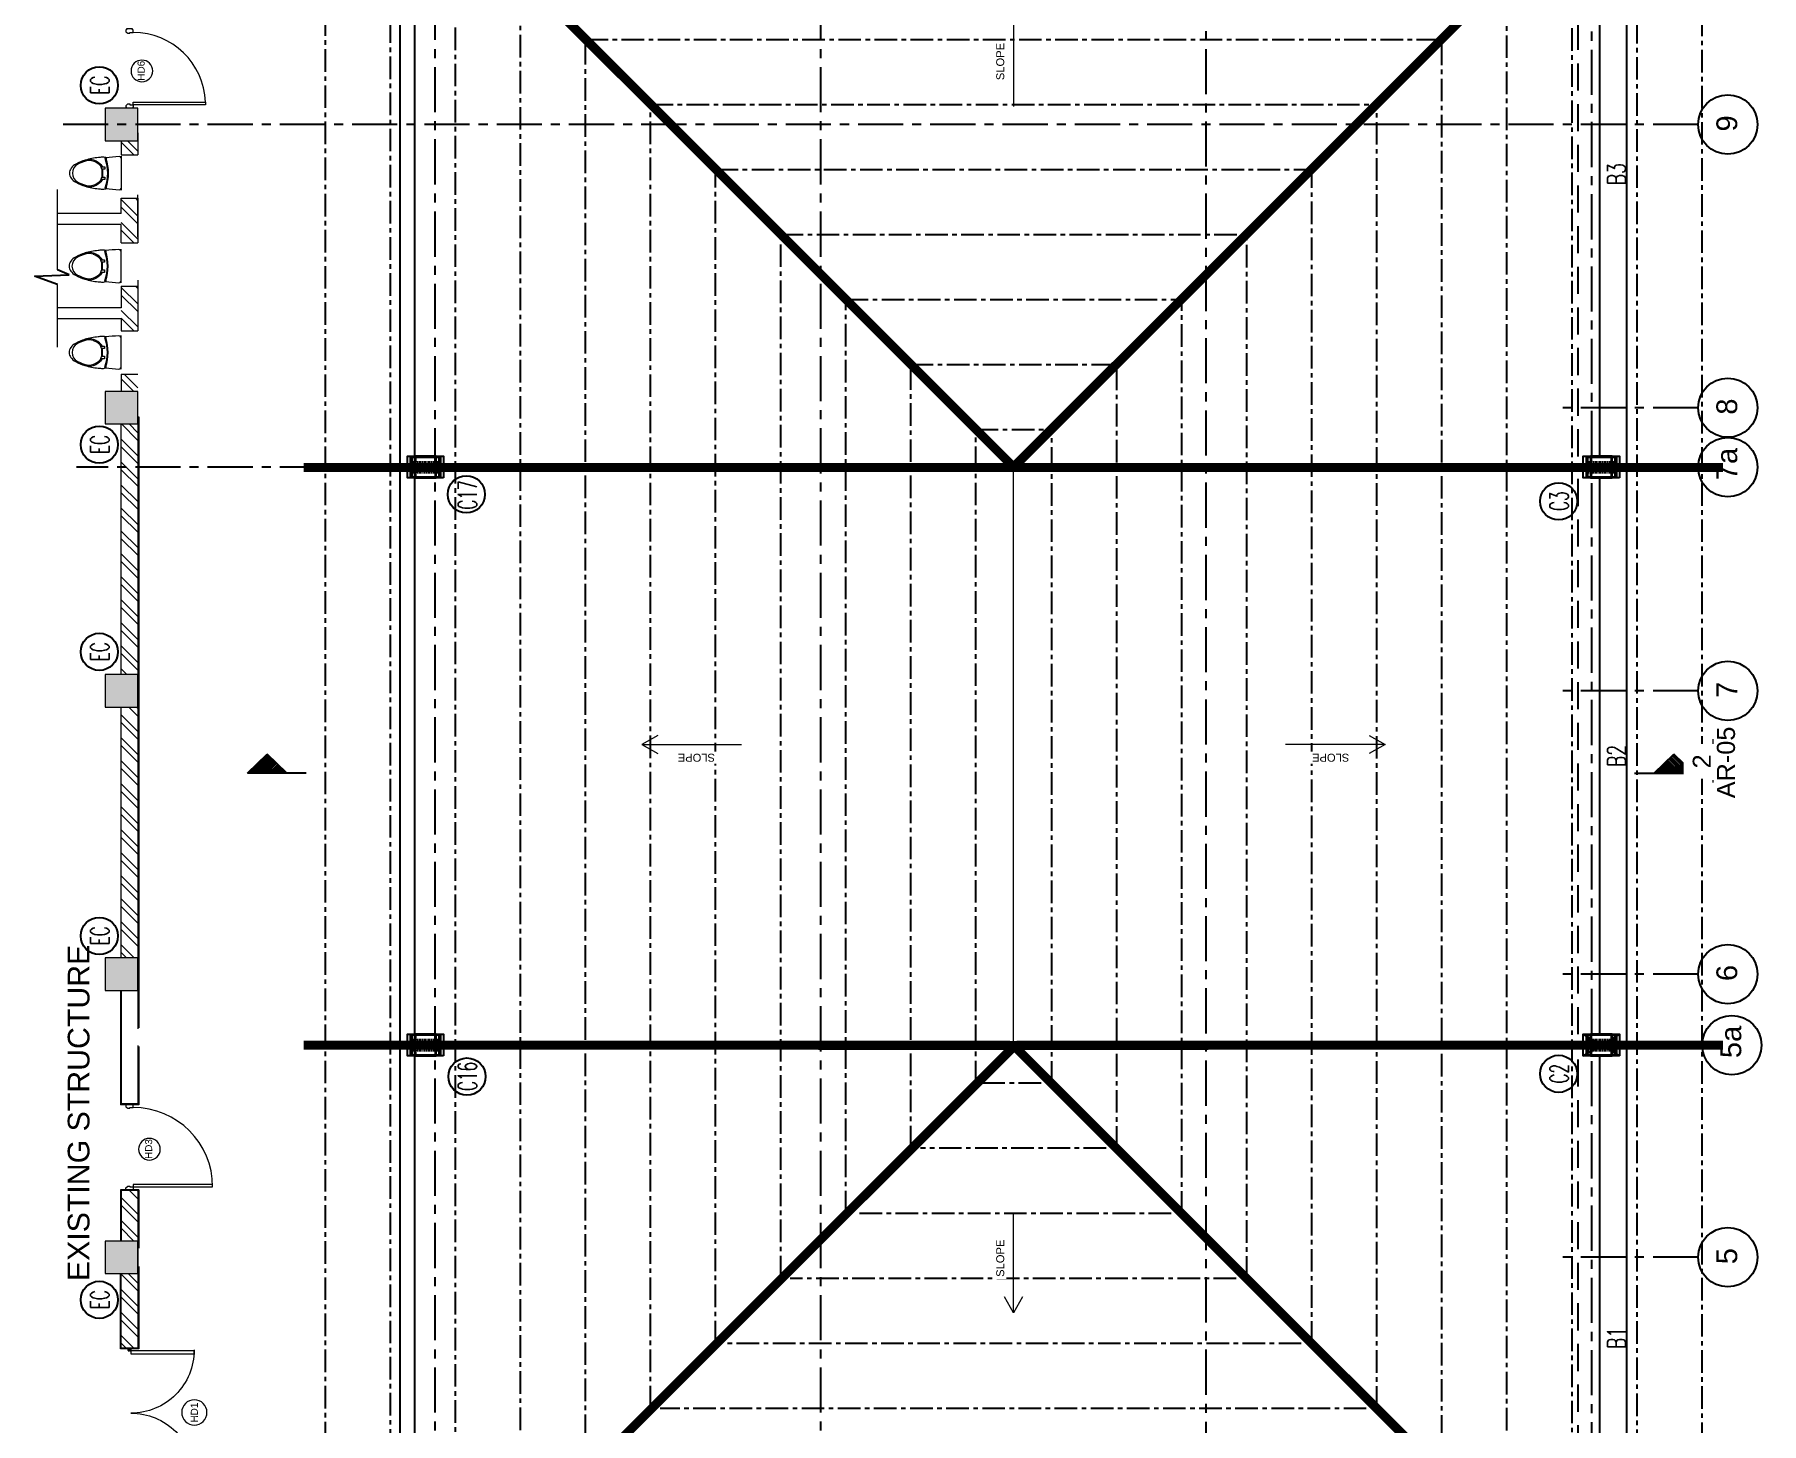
# Model space of a CAD drawing. Header units: millimetres. Extents: x 2659630 to 6742168, y -2425387 to -732288.
# Drawn here: x 3639286 to 3663181, y -1375878 to -1356651 of the extents above; entities that cross this region are included whole.
import ezdxf
from ezdxf.enums import TextEntityAlignment as Align

# ---------------------------------------------------------------- set-up
doc = ezdxf.new("R2010")
doc.units = ezdxf.units.MM
for name, pattern in [('CENTER', [2, 1.25, -0.25, 0.25, -0.25]), ('Centre', [31.75, 6.35, -4.7625, 15.875, -4.7625]), ('Hidden', [7.14375, 4.7625, -2.38125]), ('HIDDEN2', [0.1875, 0.125, -0.0625])]:
    doc.linetypes.add(name, pattern=pattern)
for name, color, linetype, lineweight in [('A-ANNO-DIMS', 211, 'Continuous', 9), ('A-DETL-THIN', 151, 'Continuous', 18), ('A-DOOR', 31, 'Continuous', 18), ('A-DOOR-FRAM', 31, 'Continuous', 18), ('A-DOOR-IDEN', 31, 'Continuous', 9), ('A-furniture', 37, 'Continuous', 0), ('A-hatch', 253, 'Continuous', 0), ('A-OVERHEAD LINE', 31, 'Continuous', 9), ('A-PLASTER', 50, 'Continuous', 0), ('A-RCC', 2, 'Continuous', 0), ('A-WALL', 113, 'Continuous', 9), ('A-WALL-PATT', 111, 'Continuous', 0), ('G-ANNO-SYMB', 111, 'Continuous', 9), ('G-ANNO-TEXT', 231, 'Continuous', 9), ('licensing text', 7, 'Continuous', 5)]:
    doc.layers.add(name, color=color, linetype=linetype, lineweight=lineweight)
for name, color, linetype in [('A-CORNICE', 20, 'Continuous'), ('S-BEAM INNER', 4, 'HIDDEN2'), ('S-BEAM NO', 3, 'Continuous'), ('S-BEAM OUTER', 4, 'Continuous'), ('S-BRECK LINE', 8, 'Continuous'), ('S-COLUMN', 1, 'Continuous'), ('S-COLUMN CIRCLE', 9, 'Continuous'), ('S-COLUMN NO', 2, 'Continuous'), ('S-GRIDE CIRCLE', 8, 'Continuous'), ('S-GRIDE LINE', 8, 'CENTER'), ('S-GRIDE NO', 1, 'Continuous'), ('S-SECTION MARK', 1, 'Continuous'), ('S-STEEL MEMBER', 2, 'Continuous'), ('S-STIRUPS', 3, 'Continuous')]:
    doc.layers.add(name, color=color, linetype=linetype)
doc.layers.get('A-ANNO-DIMS').off()
doc.styles.add('Arial', font='arial.ttf', dxfattribs={"height": 123})
doc.styles.add('Arial_1', font='arial.ttf', dxfattribs={"height": 98.353293})
doc.styles.add('Arial_4', font='arial.ttf', dxfattribs={"height": 73.76497})
doc.styles.add('ROMANS', font='r.shx', dxfattribs={"width": 0.7})
pattern_1 = [(90, (2462423.933, -4730973.7255), (-6.985, 1e-15), [5.08, -1.905]), (180, (2462423.933, -4730973.7255), (-1e-15, -6.985), [5.08, -1.905])]
pattern_2 = [(135, (3814351.1, -1547996.83), (-159.09903, -159.09903), []), (135, (3814351.1, -1547890.76), (-159.09903, -159.09903), [])]
pattern_3 = [(45, (3567906.884, -1368717.02), (-15.2387667, 15.2387667), [])]
pattern_4 = [(90, (2462423.933, -4722973.659), (-6.985, 1e-15), [5.08, -1.905]), (180, (2462423.933, -4722973.659), (-1e-15, -6.985), [5.08, -1.905])]
pattern_5 = [(90, (2478693.7454, -4722974.347), (-6.985, 1e-15), [5.08, -1.905]), (180, (2478693.7454, -4722974.347), (-1e-15, -6.985), [5.08, -1.905])]
pattern_6 = [(135, (3736563.589, -1368717.02), (15.2387667, 15.2387667), [])]
pattern_7 = [(90, (2478693.7454, -4730974.414), (-6.985, 1e-15), [5.08, -1.905]), (180, (2478693.7454, -4730974.414), (-1e-15, -6.985), [5.08, -1.905])]

# ---------------------------------------------------------------- blocks, each defined once
blk = doc.blocks.new('hjhgkhjjkhk')
at = {"layer": 'A-furniture', "linetype": 'ByBlock'}
for p, q in [((-3239410, 38907, -500), (-3238943, 38907, -500)), ((-3239263, 38679, -500), (-3239230, 38679, -500)), ((-3239263, 38630, -500), (-3239263, 38679, -500)), ((-3239231, 38637, -500), (-3239122, 38637, -500)), ((-3239230, 38679, -500), (-3239230, 38637, -500)), ((-3239123, 38651, -500), (-3239230, 38651, -500)), ((-3239123, 38679, -500), (-3239090, 38679, -500)), ((-3239123, 38637, -500), (-3239123, 38679, -500)), ((-3239090, 38679, -500), (-3239090, 38630, -500))]:
    blk.add_line(p, q, dxfattribs=at)
for centre, radius, start, end in [((-3239382, 38882, -500), 25.6, 103.2172, 184.3205), ((-3234363, 39215, -500), 5055, 183.7972, 185.9339), ((-3239176, 38085, -500), 635, 71.2219, 108.7781), ((-3239176, 38092, -500), 639, 71.7134, 108.2867), ((-3238971, 38882, -500), 25.6, 355.6795, 76.7816), ((-3243990, 39215, -500), 5055, 354.0661, 356.2028), ((-3239285, 38652, -500), 114, 159.1995, 186.5683), ((-3234351, 39220, -500), 5080, 186.5683, 187.0896), ((-3238431, 38682, -500), 965, 185.2831, 196.4207), ((-3239383, 38693, -500), 7.92, 185.9341, 288.7781), ((-3239379, 38706, -500), 7.92, 185.267, 288.2867), ((-3239160, 38466, -500), 206, 151.8794, 195.9425), ((-3239160, 38466, -500), 191, 160.1349, 195.9191), ((-3239125, 38450, -500), 244, 124.5259, 152.5265), ((-3239125, 38450, -500), 229, 133.9968, 159.4423), ((-3239231, 38561, -500), 76.2, 90, 133.9968), ((-3239122, 38561, -500), 76.2, 46.0032, 90), ((-3239228, 38450, -500), 244, 27.4735, 55.4741), ((-3239228, 38450, -500), 229, 20.5577, 46.0032), ((-3239193, 38466, -500), 191, 344.0809, 19.8651), ((-3239193, 38466, -500), 206, 344.0575, 28.1207), ((-3239921, 38682, -500), 965, 343.5793, 354.7169), ((-3238974, 38706, -500), 7.92, 251.7135, 354.733), ((-3238970, 38693, -500), 7.92, 251.2221, 354.0659), ((-3239068, 38652, -500), 114, 353.4317, 20.8005), ((-3244002, 39220, -500), 5080, 352.9104, 353.4317), ((-3238749, 38591, -500), 635, 196.5593, 209.3999), ((-3238749, 38591, -500), 620, 196.5666, 207.1313), ((-3239114, 38385, -500), 216, 209.3045, 232.3768), ((-3239176, 38371, -500), 140, 207.1313, 332.8687), ((-3239239, 38385, -500), 216, 307.6232, 330.6955), ((-3239604, 38591, -500), 620, 332.8687, 343.4334), ((-3239604, 38591, -500), 635, 330.6001, 343.4407), ((-3239176, 38301, -500), 111, 231.6356, 270), ((-3239176, 38301, -500), 111, 270, 308.3644)]:
    blk.add_arc(centre, radius, start, end, dxfattribs=at)
blk = doc.blocks.new('M_Door Tag_Mahindra_2_0mm - M_Door Tag_Mahindra 2-1437518-GROUND FLOOR PLAN-01')
at = {"layer": 'A-DOOR-IDEN'}
blk.add_circle((0, 0), 3, dxfattribs=at)
blk = doc.blocks.new('A$C649E5817')
at = {"layer": 'A-DOOR-FRAM'}
for p, q in [((12, 1200), (40, 1200)), ((12, 1190), (12, 1200)), ((40, 1200), (60, 1175)), ((1160, 1200), (1140, 1175)), ((1188, 1200), (1160, 1200)), ((1188, 1190), (1188, 1200)), ((0, 1190), (12, 1190)), ((0, 1110), (0, 1190)), ((12, 1110), (0, 1110)), ((12, 1100), (12, 1110)), ((50, 1100), (12, 1100)), ((60, 1145), (50, 1145)), ((50, 1145), (50, 1100)), ((60, 1175), (60, 1145)), ((1140, 1175), (1140, 1145)), ((1140, 1145), (1150, 1145)), ((1150, 1145), (1150, 1100)), ((1150, 1100), (1188, 1100)), ((1200, 1190), (1188, 1190)), ((1188, 1100), (1188, 1110)), ((1188, 1110), (1200, 1110)), ((1200, 1110), (1200, 1190))]:
    blk.add_line(p, q, dxfattribs=at)
blk.add_lwpolyline([(84, 1100), (50, 1100), (50, 0), (84, 0)], close=True, dxfattribs=at)
blk.add_arc((50, 1100), 1100, 270, 359.984, dxfattribs=at)
blk = doc.blocks.new('DOOR D9-1800X2500-PLN')
at = {"layer": 'A-DOOR'}
for p, q in [((12, 40, 0), (12, 25, 0)), ((37, 40, 0), (12, 40, 0)), ((12, 25, 0), (22, 25, 0)), ((12, 15, 0), (12, 0, 0)), ((22, 15, 0), (12, 15, 0)), ((12, 0, 0), (37, 0, 0)), ((14, 27, 0), (14, 38, 0)), ((14, 38, 0), (22, 38, 0)), ((22, 27, 0), (14, 27, 0)), ((14, 2, 0), (14, 13, 0)), ((14, 13, 0), (22, 13, 0)), ((22, 2, 0), (14, 2, 0)), ((22, 38, 0), (22, 27, 0)), ((22, 25, 0), (22, 15, 0)), ((22, 13, 0), (22, 2, 0)), ((24, 10, 0), (24, 30, 0)), ((24, 30, 0), (30, 30, 0)), ((30, 10, 0), (24, 10, 0)), ((26, 32, 0), (26, 34, 0)), ((35, 32, 0), (26, 32, 0)), ((26, 6, 0), (26, 8, 0)), ((26, 8, 0), (35, 8, 0)), ((27, 37, 0), (28, 37, 0)), ((28, 4, 0), (27, 4, 0)), ((28, 37, 0), (28, 38, 0)), ((28, 38, 0), (35, 38, 0)), ((28, 2, 0), (28, 4, 0)), ((35, 2, 0), (28, 2, 0)), ((30, 30, 0), (30, 10, 0)), ((32, 10, 0), (32, 30, 0)), ((32, 30, 0), (35, 30, 0)), ((35, 10, 0), (32, 10, 0)), ((35, 38, 0), (35, 32, 0)), ((35, 30, 0), (35, 25, 0)), ((35, 25, 0), (37, 25, 0)), ((37, 15, 0), (35, 15, 0)), ((35, 15, 0), (35, 10, 0)), ((35, 8, 0), (35, 2, 0)), ((37, 25, 0), (37, 40, 0)), ((37, 0, 0), (37, 15, 0)), ((1763, 25, 0), (1763, 40, 0)), ((1763, 40, 0), (1788, 40, 0)), ((1766, 25, 0), (1763, 25, 0)), ((1763, 0, 0), (1763, 15, 0)), ((1763, 15, 0), (1766, 15, 0)), ((1788, 0, 0), (1763, 0, 0)), ((1772, 38, 0), (1766, 38, 0)), ((1766, 38, 0), (1766, 32, 0)), ((1766, 32, 0), (1774, 32, 0)), ((1768, 30, 0), (1766, 30, 0)), ((1766, 30, 0), (1766, 25, 0)), ((1766, 15, 0), (1766, 10, 0)), ((1766, 10, 0), (1768, 10, 0)), ((1766, 8, 0), (1766, 2, 0)), ((1774, 8, 0), (1766, 8, 0)), ((1766, 2, 0), (1772, 2, 0)), ((1768, 10, 0), (1768, 30, 0)), ((1770, 30, 0), (1770, 10, 0)), ((1776, 30, 0), (1770, 30, 0)), ((1770, 10, 0), (1776, 10, 0)), ((1772, 37, 0), (1772, 38, 0)), ((1773, 37, 0), (1772, 37, 0)), ((1772, 2, 0), (1772, 4, 0)), ((1772, 4, 0), (1773, 4, 0)), ((1774, 32, 0), (1774, 34, 0)), ((1774, 6, 0), (1774, 8, 0)), ((1776, 10, 0), (1776, 30, 0)), ((1778, 38, 0), (1778, 27, 0)), ((1786, 38, 0), (1778, 38, 0)), ((1778, 27, 0), (1786, 27, 0)), ((1788, 25, 0), (1778, 25, 0)), ((1778, 25, 0), (1778, 15, 0)), ((1778, 15, 0), (1788, 15, 0)), ((1786, 13, 0), (1778, 13, 0)), ((1778, 13, 0), (1778, 2, 0)), ((1778, 2, 0), (1786, 2, 0)), ((1786, 27, 0), (1786, 38, 0)), ((1786, 2, 0), (1786, 13, 0)), ((1788, 40, 0), (1788, 25, 0)), ((1788, 15, 0), (1788, 0, 0))]:
    blk.add_line(p, q, dxfattribs=at)
at = {"layer": 'A-DOOR', "elevation": 0}
for points in [[(77, 40), (77, 915), (37, 915), (37, 40)], [(1723, 40), (1723, 915), (1763, 915), (1763, 40)]]:
    blk.add_lwpolyline(points, close=True, dxfattribs=at)
at = {"layer": 'A-DOOR'}
for centre, radius, start, end in [((25, 40), 875, 359.997, 90), ((1775, 40), 875, 90, 180.003), ((25, 36, 0), 2, 14.449, 289.7958), ((25, 4, 0), 2, 70.1472, 345.494), ((1775, 36, 0), 2, 250.2042, 165.551), ((1775, 4, 0), 2, 194.506, 109.8528)]:
    blk.add_arc(centre, radius, start, end, dxfattribs=at)
blk = doc.blocks.new('M_Door Tag_Mahindra_2_0mm_2 - M_Door Tag_Mahindra 2-3264029-GROUND FLOOR PLAN-01')
at = {"layer": 'A-DOOR-IDEN'}
blk.add_circle((0, 0), 3.5, dxfattribs=at)
blk = doc.blocks.new('A$C73F500AF')
at = {"layer": 'A-DOOR'}
blk.add_lwpolyline([(50, 1000), (85, 1000), (85, 0), (50, 0)], close=True, dxfattribs=at)
blk.add_arc((50, 1000), 1000, 272.0058, 0.0695, dxfattribs=at)
at = {"layer": 'A-DOOR-FRAM'}
for p, q in [((0, 1090), (12, 1090)), ((0, 1010), (0, 1090)), ((12, 1010), (0, 1010)), ((12, 1100), (40, 1100)), ((12, 1090), (12, 1100)), ((12, 1000), (12, 1010)), ((50, 1000), (12, 1000)), ((40, 1100), (60, 1075)), ((60, 1045), (50, 1045)), ((50, 1045), (50, 1000)), ((60, 1075), (60, 1045)), ((1060, 1101), (1040, 1076)), ((1040, 1076), (1040, 1046)), ((1040, 1046), (1050, 1046)), ((1050, 1046), (1050, 1001)), ((1050, 1001), (1088, 1001)), ((1088, 1101), (1060, 1101)), ((1088, 1091), (1088, 1101)), ((1100, 1091), (1088, 1091)), ((1088, 1001), (1088, 1011)), ((1088, 1011), (1100, 1011)), ((1100, 1011), (1100, 1091))]:
    blk.add_line(p, q, dxfattribs=at)

msp = doc.modelspace()

# ---------------------------------------------------------------- hatches: boundary and pattern name
at = {"layer": 'A-WALL-PATT'}
h = msp.add_hatch(dxfattribs=at)
h.set_pattern_fill('ANSI32', color=256, scale=600, angle=90, style=0)
h.set_pattern_definition([(135, (3814351.2, -1532961.75), (-159.09903, -159.09903), []), (135, (3814351.2, -1532855.68), (-159.09903, -159.09903), [])])
h.paths.add_polyline_path([(3640715.078, -1358122.125), (3640484.999, -1358122.124), (3640485.067, -1358317.043), (3640715.146, -1358317.044)])
h = msp.add_hatch(dxfattribs=at)
h.set_pattern_fill('ANSI32', color=256, scale=600, angle=90, style=0)
h.set_pattern_definition([(135, (3814351.2, -1534179.25), (-159.09903, -159.09903), []), (135, (3814351.2, -1534073.18), (-159.09903, -159.09903), [])])
h.paths.add_polyline_path([(3640714.929, -1358917.046), (3640484.852, -1358917.046), (3640485.067, -1359534.544), (3640715.146, -1359534.545)])
h = msp.add_hatch(dxfattribs=at)
h.set_pattern_fill('ANSI32', color=256, scale=600, angle=90, style=0)
h.set_pattern_definition([(135, (3814351.18, -1535396.75), (-159.09903, -159.09903), []), (135, (3814351.18, -1535290.68), (-159.09903, -159.09903), [])])
h.paths.add_polyline_path([(3640714.916, -1360134.546), (3640484.839, -1360134.546), (3640485.054, -1360752.044), (3640715.134, -1360752.045)])
h = msp.add_hatch(dxfattribs=at)
h.set_pattern_fill('ANSI32', color=256, scale=600, angle=90, style=0)
h.set_pattern_definition([(135, (3814351.16, -1536236.83), (-159.09903, -159.09903), []), (135, (3814351.16, -1536130.76), (-159.09903, -159.09903), [])])
h.paths.add_polyline_path([(3640715.102, -1361352.046), (3640485.024, -1361352.046), (3640485.03, -1361592.124), (3640715.109, -1361592.125)])
h = msp.add_hatch(dxfattribs=at)
h.set_pattern_fill('ANSI32', color=256, scale=600, angle=90, style=0)
h.set_pattern_definition(pattern_2)
h.paths.add_polyline_path([(3640484.992, -1362042.124), (3640484.974, -1365512.124), (3640714.972, -1365512.125), (3640714.972, -1365511.154), (3640715.157, -1362042.125)])
h = msp.add_hatch(dxfattribs=at)
h.set_pattern_fill('ANSI32', color=256, scale=600, angle=90, style=0)
h.set_pattern_definition(pattern_2)
h.paths.add_polyline_path([(3640484.993, -1365962.124), (3640484.871, -1369432.124), (3640714.961, -1369432.125), (3640715.054, -1365962.125)])
h = msp.add_hatch(dxfattribs=at)
h.set_pattern_fill('ANSI32', color=256, scale=600, angle=90, style=0)
h.set_pattern_definition(pattern_2)
h.paths.add_polyline_path([(3640484.953, -1372653.724), (3640484.968, -1373352.124), (3640715.047, -1373352.125), (3640715.028, -1372653.725)])
h = msp.add_hatch(dxfattribs=at)
h.set_pattern_fill('ANSI32', color=256, scale=600, angle=90, style=0)
h.set_pattern_definition(pattern_2)
h.paths.add_polyline_path([(3640484.822, -1373802.124), (3640484.877, -1374834.529), (3640714.886, -1374834.53), (3640714.818, -1373802.125)])
at = {"layer": 'S-SECTION MARK', "ltscale": 5}
h = msp.add_hatch(dxfattribs=at)
h.set_pattern_fill('ANSI31', color=256, scale=172.406964, angle=360, style=0)
h.set_pattern_definition(pattern_3)
h.paths.add_polyline_path([(3642504.024, -1366610.913), (3642232.159, -1366878.042), (3642775.89, -1366878.042)])
h = msp.add_hatch(dxfattribs=at)
h.set_pattern_fill('ANSI31', color=256, scale=172.406964, angle=360, style=0)
h.set_pattern_definition(pattern_3)
h.paths.add_polyline_path([(3642504.024, -1366610.913), (3642232.159, -1366878.042), (3642775.89, -1366878.042)])
h = msp.add_hatch(dxfattribs=at)
h.set_pattern_fill('ANSI31', color=256, scale=172.406964, angle=360, style=0)
h.set_pattern_definition(pattern_3)
h.paths.add_polyline_path([(3642504.024, -1366610.913), (3642232.159, -1366878.042), (3642775.89, -1366878.042)])
h = msp.add_hatch(dxfattribs=at)
h.set_pattern_fill('ANSI31', color=256, scale=172.406964, angle=180, style=0)
h.set_pattern_definition(pattern_6)
h.paths.add_polyline_path([(3661966.448, -1366610.913), (3662238.313, -1366878.042), (3661694.583, -1366878.042)])
h = msp.add_hatch(dxfattribs=at)
h.set_pattern_fill('ANSI31', color=256, scale=172.406964, angle=180, style=0)
h.set_pattern_definition(pattern_6)
h.paths.add_polyline_path([(3661966.448, -1366610.913), (3662238.313, -1366878.042), (3661694.583, -1366878.042)])
h = msp.add_hatch(dxfattribs=at)
h.set_pattern_fill('ANSI31', color=256, scale=172.406964, angle=180, style=0)
h.set_pattern_definition(pattern_6)
h.paths.add_polyline_path([(3661966.448, -1366610.913), (3662238.313, -1366878.042), (3661694.583, -1366878.042)])
at = {"layer": 'S-STEEL MEMBER', "lineweight": -2}
h = msp.add_hatch(dxfattribs=at)
h.set_pattern_fill('ANGLE', color=256, angle=90, style=0)
h.set_pattern_definition(pattern_4)
h.paths.add_polyline_path([(3644504.961, -1362764.061), (3644494.961, -1362764.061), (3644494.961, -1362514.061), (3644504.961, -1362514.061)])
h = msp.add_hatch(dxfattribs=at)
h.set_pattern_fill('ANGLE', color=256, angle=90, style=0)
h.set_pattern_definition(pattern_4)
edge = h.paths.add_edge_path()
edge.add_line((3644494.961, -1362649.061), (3644894.961, -1362649.061))
edge = h.paths.add_edge_path()
edge.add_line((3644494.961, -1362629.061), (3644894.961, -1362629.061))
h = msp.add_hatch(dxfattribs=at)
h.set_pattern_fill('ANGLE', color=256, angle=90, style=0)
h.set_pattern_definition([(90, (2462813.933, -4722973.659), (-6.985, 1e-15), [5.08, -1.905]), (180, (2462813.933, -4722973.659), (-1e-15, -6.985), [5.08, -1.905])])
h.paths.add_polyline_path([(3644894.961, -1362764.061), (3644884.961, -1362764.061), (3644884.961, -1362514.061), (3644894.961, -1362514.061)])
h = msp.add_hatch(dxfattribs=at)
h.set_pattern_fill('ANGLE', color=256, angle=90, style=0)
h.set_pattern_definition(pattern_5)
h.paths.add_polyline_path([(3660774.773, -1362764.75), (3660764.773, -1362764.75), (3660764.773, -1362514.75), (3660774.773, -1362514.75)])
h = msp.add_hatch(dxfattribs=at)
h.set_pattern_fill('ANGLE', color=256, angle=90, style=0)
h.set_pattern_definition(pattern_5)
edge = h.paths.add_edge_path()
edge.add_line((3660764.773, -1362649.75), (3661164.773, -1362649.75))
edge = h.paths.add_edge_path()
edge.add_line((3660764.773, -1362629.75), (3661164.773, -1362629.75))
h = msp.add_hatch(dxfattribs=at)
h.set_pattern_fill('ANGLE', color=256, angle=90, style=0)
h.set_pattern_definition([(90, (2479083.7454, -4722974.347), (-6.985, 1e-15), [5.08, -1.905]), (180, (2479083.7454, -4722974.347), (-1e-15, -6.985), [5.08, -1.905])])
h.paths.add_polyline_path([(3661164.773, -1362764.75), (3661154.773, -1362764.75), (3661154.773, -1362514.75), (3661164.773, -1362514.75)])
h = msp.add_hatch(dxfattribs=at)
h.set_pattern_fill('ANGLE', color=256, angle=90, style=0)
h.set_pattern_definition(pattern_1)
h.paths.add_polyline_path([(3644504.961, -1370764.128), (3644494.961, -1370764.128), (3644494.961, -1370514.128), (3644504.961, -1370514.128)])
h = msp.add_hatch(dxfattribs=at)
h.set_pattern_fill('ANGLE', color=256, angle=90, style=0)
h.set_pattern_definition(pattern_1)
edge = h.paths.add_edge_path()
edge.add_line((3644494.961, -1370649.128), (3644894.961, -1370649.128))
edge = h.paths.add_edge_path()
edge.add_line((3644494.961, -1370629.128), (3644894.961, -1370629.128))
h = msp.add_hatch(dxfattribs=at)
h.set_pattern_fill('ANGLE', color=256, angle=90, style=0)
h.set_pattern_definition([(90, (2462813.933, -4730973.7255), (-6.985, 1e-15), [5.08, -1.905]), (180, (2462813.933, -4730973.7255), (-1e-15, -6.985), [5.08, -1.905])])
h.paths.add_polyline_path([(3644894.961, -1370764.128), (3644884.961, -1370764.128), (3644884.961, -1370514.128), (3644894.961, -1370514.128)])
h = msp.add_hatch(dxfattribs=at)
h.set_pattern_fill('ANGLE', color=256, angle=90, style=0)
h.set_pattern_definition(pattern_7)
h.paths.add_polyline_path([(3660774.773, -1370764.816), (3660764.773, -1370764.816), (3660764.773, -1370514.816), (3660774.773, -1370514.816)])
h = msp.add_hatch(dxfattribs=at)
h.set_pattern_fill('ANGLE', color=256, angle=90, style=0)
h.set_pattern_definition(pattern_7)
edge = h.paths.add_edge_path()
edge.add_line((3660764.773, -1370649.816), (3661164.773, -1370649.816))
edge = h.paths.add_edge_path()
edge.add_line((3660764.773, -1370629.816), (3661164.773, -1370629.816))
h = msp.add_hatch(dxfattribs=at)
h.set_pattern_fill('ANGLE', color=256, angle=90, style=0)
h.set_pattern_definition([(90, (2479083.7454, -4730974.414), (-6.985, 1e-15), [5.08, -1.905]), (180, (2479083.7454, -4730974.414), (-1e-15, -6.985), [5.08, -1.905])])
h.paths.add_polyline_path([(3661164.773, -1370764.816), (3661154.773, -1370764.816), (3661154.773, -1370514.816), (3661164.773, -1370514.816)])

# ---------------------------------------------------------------- linework, layer by layer
at = {"layer": 'A-CORNICE'}
for p, q in [((3644344.719, -1379007.048), (3644344.719, -1354277.048)), ((3661314.721, -1354277.048), (3661314.721, -1379007.048))]:
    msp.add_line(p, q, dxfattribs=at)
at = {"layer": 'A-DETL-THIN'}
for p, q in [((3652831.266, -1356269.14), (3652831.266, -1357649.14)), ((3647686.974, -1366478.541), (3649066.974, -1366478.541)), ((3657975.557, -1366478.541), (3656595.557, -1366478.541)), ((3652831.266, -1374346.299), (3652831.266, -1372966.299))]:
    msp.add_line(p, q, dxfattribs=at)
for points in [[(3647910.002, -1366354.914), (3647686.974, -1366478.541), (3647910.002, -1366602.167)], [(3657752.529, -1366354.914), (3657975.557, -1366478.541), (3657752.529, -1366602.167)], [(3652954.892, -1374123.27), (3652831.266, -1374346.299), (3652707.639, -1374123.27)]]:
    msp.add_lwpolyline(points, dxfattribs=at)
at = {"layer": 'A-hatch', "color": 252, "true_color": 0x939598}
for points in [[(3640715.029, -1357672.125), (3640265.027, -1358122.048), (3640265.029, -1357672.125)], [(3640715.027, -1358122.048), (3640265.027, -1358122.048), (3640715.029, -1357672.125)], [(3640715.029, -1357672.125), (3640265.029, -1357672.125), (3640265.029, -1357672.123)], [(3640715.027, -1358122.048), (3640265.027, -1358122.051), (3640265.027, -1358122.048)], [(3640715.027, -1358122.051), (3640265.027, -1358122.051), (3640715.027, -1358122.048)], [(3640715.027, -1358122.123), (3640265.027, -1358122.123), (3640715.027, -1358122.051)], [(3640715.027, -1358122.051), (3640265.027, -1358122.123), (3640265.027, -1358122.051)], [(3640715.027, -1358122.123), (3640715.027, -1358122.125), (3640265.027, -1358122.123)], [(3640715.006, -1362042.048), (3640265.006, -1362042.048), (3640715.009, -1361592.125)], [(3640715.009, -1361592.125), (3640265.006, -1362042.048), (3640265.009, -1361592.125)], [(3640714.988, -1365512.125), (3640264.986, -1365962.048), (3640264.988, -1365512.125)], [(3640714.986, -1365962.048), (3640264.986, -1365962.048), (3640714.988, -1365512.125)], [(3640714.968, -1369432.125), (3640264.965, -1369882.048), (3640264.968, -1369432.125)], [(3640714.966, -1369882.048), (3640264.965, -1369882.048), (3640714.968, -1369432.125)], [(3640714.947, -1373352.125), (3640264.945, -1373802.048), (3640264.947, -1373352.125)], [(3640714.945, -1373802.048), (3640264.945, -1373802.048), (3640714.947, -1373352.125)]]:
    msp.add_solid(points, dxfattribs=at)
at = {"layer": 'A-OVERHEAD LINE', "linetype": 'Hidden'}
for p, q in [((3643014.719, -1352827.05), (3652829.72, -1362642.051)), ((3662644.721, -1352827.05), (3652829.72, -1362642.051)), ((3652829.72, -1370642.049), (3652829.72, -1362642.051)), ((3652829.72, -1370642.049), (3643014.719, -1380457.05)), ((3652829.72, -1370642.049), (3662644.721, -1380457.05))]:
    msp.add_line(p, q, dxfattribs=at)
at = {"layer": 'A-PLASTER'}
for p, q in [((3640727.162, -1361944.194), (3640726.934, -1370403.415)), ((3640472.88, -1369882.125), (3640472.916, -1371465.724)), ((3640726.978, -1370657.415), (3640726.995, -1371465.725)), ((3640726.995, -1371465.725), (3640472.916, -1371465.724)), ((3640472.953, -1372641.724), (3640472.968, -1373352.124)), ((3640727.032, -1372641.725), (3640472.953, -1372641.724)), ((3640727.032, -1372641.725), (3640727.049, -1373449.992)), ((3640726.812, -1373703.992), (3640726.887, -1374846.53)), ((3640472.878, -1374846.529), (3640472.822, -1373802.125)), ((3640726.887, -1374846.53), (3640472.878, -1374846.529, 0))]:
    msp.add_line(p, q, dxfattribs=at)
at = {"layer": 'A-RCC'}
for p, q in [((3640265.029, -1357672.123), (3640265.027, -1358122.123)), ((3640715.029, -1357672.125), (3640265.029, -1357672.123)), ((3640715.027, -1358122.125), (3640715.029, -1357672.125)), ((3640265.027, -1358122.123), (3640715.027, -1358122.125)), ((3640265.009, -1361592.123), (3640265.006, -1362042.123)), ((3640265.009, -1361592.123), (3640265.006, -1362042.123)), ((3640715.009, -1361592.125), (3640265.009, -1361592.123)), ((3640715.009, -1361592.125), (3640265.009, -1361592.123)), ((3640715.006, -1362042.125), (3640715.009, -1361592.125)), ((3640715.006, -1362042.125), (3640715.009, -1361592.125)), ((3640265.006, -1362042.123), (3640715.1, -1362042.125)), ((3640265.006, -1362042.123), (3640715.006, -1362042.125)), ((3640264.968, -1369432.123), (3640264.965, -1369882.123)), ((3640714.968, -1369432.125), (3640264.968, -1369432.123)), ((3640714.958, -1369882.125), (3640714.961, -1369432.125)), ((3640264.965, -1369882.123), (3640714.966, -1369882.125)), ((3640264.947, -1373352.123), (3640264.945, -1373802.123)), ((3640714.949, -1373352.125), (3640264.947, -1373352.123)), ((3640714.938, -1373802.125), (3640714.94, -1373352.125)), ((3640714.949, -1373352.125), (3640714.946, -1373802.125)), ((3640264.945, -1373802.123), (3640714.946, -1373802.125))]:
    msp.add_line(p, q, dxfattribs=at)
msp.add_lwpolyline([(3640714.988, -1365512.125), (3640264.988, -1365512.123), (3640264.986, -1365962.123), (3640715.082, -1365962.125), (3640714.972, -1365511.154), (3640714.969, -1365961.154)], dxfattribs=at)
at = {"layer": 'A-WALL'}
for p, q in [((3640715.028, -1358012.13), (3640715.028, -1357782.283)), ((3640485.028, -1358122.124), (3640485.027, -1358317.046)), ((3640715.022, -1358012.13), (3640715.024, -1358317.045)), ((3640485.036, -1358317.045), (3640715.027, -1358317.045)), ((3639604.063, -1359910.26), (3639604.069, -1358795.694)), ((3640485.029, -1359128.744), (3640485.03, -1358917.046)), ((3640485.037, -1358917.045), (3640715.024, -1358917.045)), ((3640715.024, -1358917.045), (3640715.021, -1359534.546)), ((3640485.029, -1359128.748), (3639604.067, -1359128.753)), ((3640485.028, -1359278.748), (3639604.067, -1359278.753)), ((3640485.03, -1359534.546), (3640485.028, -1359278.744)), ((3640485.03, -1359534.546), (3640715.021, -1359534.546)), ((3639604.058, -1360977.216), (3639604.062, -1360109.805)), ((3640485.03, -1360134.546), (3640485.016, -1360435.364)), ((3640485.03, -1360134.546), (3640715.018, -1360134.546)), ((3640715.018, -1360134.545), (3640715.014, -1360752.045)), ((3640485.015, -1360585.364), (3639604.06, -1360585.369)), ((3640485.016, -1360435.364), (3639604.061, -1360435.369)), ((3640485.015, -1360585.364), (3640485.014, -1360752.046)), ((3640485.033, -1360752.046), (3640715.021, -1360752.046)), ((3640485.037, -1361352.046), (3640485.01, -1361592.124)), ((3640485.036, -1361352.046), (3640715.023, -1361352.046)), ((3640715.162, -1361932.147), (3640714.961, -1369432.125)), ((3640484.974, -1365512.124), (3640484.992, -1362042.124)), ((3640484.871, -1369432.125), (3640484.993, -1365962.124)), ((3640484.88, -1369882.125), (3640484.916, -1371453.724)), ((3640714.958, -1369882.125), (3640714.972, -1370415.415)), ((3640714.978, -1370645.415), (3640714.995, -1371453.725)), ((3640714.995, -1371453.725), (3640484.916, -1371453.724)), ((3640484.953, -1372653.724), (3640484.968, -1373352.124)), ((3640715.032, -1372653.725), (3640484.953, -1372653.724)), ((3640715.032, -1372653.725), (3640715.05, -1373461.991)), ((3640714.811, -1373691.992), (3640714.886, -1374834.529)), ((3640484.877, -1374834.529), (3640484.822, -1373802.124)), ((3640714.883, -1374834.53, 0), (3640484.883, -1374834.529, 0))]:
    msp.add_line(p, q, dxfattribs=at)
at = {"layer": 'A-WALL', "color": 1}
for p, q in [((3640715.021, -1359452.131), (3640715.024, -1358872.125)), ((3640715.018, -1360052.131), (3640715.016, -1360502.125)), ((3640714.981, -1369432.125), (3640484.871, -1369432.125))]:
    msp.add_line(p, q, dxfattribs=at)
at = {"layer": 'G-ANNO-SYMB'}
msp.add_line((3662512.622, -1367006.922), (3662512.622, -1366406.922), dxfattribs=at)
at = {"layer": 'S-BEAM INNER', "ltscale": 3000}
for p, q in [((3660644.724, -1362490.434), (3660644.721, -1354757.051)), ((3660644.721, -1370490.501), (3660644.721, -1362790.434)), ((3660644.721, -1378527.051), (3660644.721, -1370790.501))]:
    msp.add_line(p, q, dxfattribs=at)
at = {"layer": 'S-BEAM OUTER', "ltscale": 2500}
for p, q in [((3660944.724, -1362489.748), (3660944.721, -1354757.085)), ((3660944.721, -1370489.815), (3660944.721, -1362789.751)), ((3660944.721, -1378527.048), (3660944.721, -1370789.818))]:
    msp.add_line(p, q, dxfattribs=at)
at = {"layer": 'S-BRECK LINE', "linetype": 'Centre', "ltscale": 2.0004}
for p, q in [((3644516.035, -1362714.061), (3644874.013, -1362714.061)), ((3644516.837, -1362564.061), (3644873.106, -1362564.061)), ((3644554.961, -1362529.672), (3644554.961, -1362745.954)), ((3644834.961, -1362525.544), (3644834.961, -1362754.818)), ((3660785.847, -1362714.75), (3661143.825, -1362714.75)), ((3660786.649, -1362564.75), (3661142.918, -1362564.75)), ((3660824.773, -1362530.36), (3660824.773, -1362746.643)), ((3661104.773, -1362526.232), (3661104.773, -1362755.506)), ((3644516.837, -1370564.128), (3644873.106, -1370564.128)), ((3644554.961, -1370529.739), (3644554.961, -1370746.021)), ((3644834.961, -1370525.61), (3644834.961, -1370754.885)), ((3660786.649, -1370564.816), (3661142.918, -1370564.816)), ((3660824.773, -1370530.427), (3660824.773, -1370746.71)), ((3661104.773, -1370526.299), (3661104.773, -1370755.573)), ((3644516.035, -1370714.128), (3644874.013, -1370714.128)), ((3660785.847, -1370714.816), (3661143.825, -1370714.816))]:
    msp.add_line(p, q, dxfattribs=at)
at = {"layer": 'S-COLUMN', "color": 1}
for points in [[(3644944.91, -1362789.746), (3644444.911, -1362789.746), (3644444.911, -1362489.744), (3644944.91, -1362489.744)], [(3661214.72, -1362789.751), (3660714.722, -1362789.751), (3660714.722, -1362489.748), (3661214.72, -1362489.748)], [(3644944.91, -1370789.813), (3644444.911, -1370789.813), (3644444.911, -1370489.81), (3644944.91, -1370489.81)], [(3661214.72, -1370789.818), (3660714.722, -1370789.818), (3660714.722, -1370489.815), (3661214.72, -1370489.815)]]:
    msp.add_lwpolyline(points, close=True, dxfattribs=at)
at = {"layer": 'S-COLUMN CIRCLE'}
for centre in [(3640182.648, -1357355.53), (3640182.648, -1357355.53), (3640182.648, -1362328.612), (3640182.648, -1362328.612), (3645260.32, -1363016.299), (3660374.8, -1363112.956), (3640182.648, -1365196.384), (3640182.648, -1365196.384), (3640182.648, -1369128.997), (3640182.648, -1369128.997), (3645269.131, -1371075.566), (3660375.543, -1371038.256), (3640182.648, -1374166.349), (3640182.648, -1374166.349)]:
    msp.add_circle(centre, 257.143, dxfattribs=at)
at = {"layer": 'S-COLUMN NO', "ltscale": 2500}
for p, q in [((3639285.544, -1359995.047), (3639766.079, -1359977.451)), ((3639604.062, -1360109.805), (3639285.544, -1359995.047)), ((3639766.079, -1359977.451), (3639604.063, -1359910.26))]:
    msp.add_line(p, q, dxfattribs=at)
at = {"layer": 'S-GRIDE CIRCLE'}
for centre in [(3662715.282, -1357897.043), (3662715.282, -1357897.043), (3662715.282, -1357897.043), (3662715.282, -1361817.043), (3662715.282, -1361817.043), (3662715.282, -1361817.043), (3662715.282, -1362640.434), (3662715.282, -1362640.434), (3662715.282, -1362640.434), (3662715.282, -1365737.043), (3662715.282, -1365737.043), (3662715.282, -1365737.043), (3662715.282, -1369657.043), (3662715.282, -1369657.043), (3662715.282, -1369657.043), (3662770.954, -1370640.501), (3662770.954, -1370640.501), (3662770.954, -1370640.501), (3662715.282, -1373577.043), (3662715.282, -1373577.043), (3662715.282, -1373577.043)]:
    msp.add_circle(centre, 409.836, dxfattribs=at)
at = {"layer": 'S-GRIDE LINE', "ltscale": 500}
for p, q in [((3644829.719, -1384726.67), (3644829.719, -1352851.439)), ((3650164.721, -1384726.67), (3650164.721, -1352851.439)), ((3655494.721, -1352854.117), (3655494.721, -1384726.67)), ((3660829.721, -1352861.43), (3660829.721, -1384726.67)), ((3662305.446, -1357897.043), (3639676.266, -1357897.043)), ((3662305.446, -1361817.043), (3660305.446, -1361817.043)), ((3662305.446, -1362640.434), (3639865.425, -1362640.434)), ((3662305.446, -1365737.043), (3660305.446, -1365737.043)), ((3662305.446, -1369657.043), (3660305.446, -1369657.043)), ((3662305.446, -1373577.043), (3660305.446, -1373577.043))]:
    msp.add_line(p, q, dxfattribs=at)
at = {"layer": 'S-GRIDE LINE', "color": 3, "ltscale": 250}
for p, q in [((3643309.726, -1380168.2), (3643309.726, -1353125.13)), ((3662359.726, -1380175.128), (3662359.726, -1353118.202)), ((3644209.726, -1379268.2), (3644209.726, -1354025.13)), ((3661459.726, -1379275.128), (3661459.726, -1354018.202)), ((3645109.726, -1378368.2), (3645109.726, -1354925.13)), ((3660559.726, -1378375.128), (3660559.726, -1354918.202)), ((3646009.726, -1377468.2), (3646009.726, -1355825.13)), ((3659659.726, -1377475.128), (3659659.726, -1355818.202)), ((3646908.385, -1356719.023), (3658761.066, -1356719.023)), ((3646909.726, -1376568.2), (3646909.726, -1356725.13)), ((3658759.726, -1376575.128), (3658759.726, -1356718.202)), ((3647808.385, -1357619.023), (3657861.066, -1357619.023)), ((3647809.726, -1375668.2), (3647809.726, -1357625.13)), ((3657859.726, -1375675.128), (3657859.726, -1357618.202)), ((3648708.385, -1358519.023), (3656961.066, -1358519.023)), ((3648709.726, -1374768.2), (3648709.726, -1358525.13)), ((3656959.726, -1374775.128), (3656959.726, -1358518.202)), ((3649608.385, -1359419.023), (3656061.066, -1359419.023)), ((3649609.726, -1373868.2), (3649609.726, -1359425.13)), ((3656059.726, -1373875.128), (3656059.726, -1359418.202)), ((3650508.385, -1360319.023), (3655161.066, -1360319.023)), ((3650509.726, -1372968.2), (3650509.726, -1360325.13)), ((3655159.726, -1372975.128), (3655159.726, -1360318.202)), ((3651408.385, -1361219.023), (3654261.066, -1361219.023)), ((3651409.726, -1372068.2), (3651409.726, -1361225.13)), ((3654259.726, -1372075.128), (3654259.726, -1361218.202)), ((3652308.385, -1362119.023), (3653361.066, -1362119.023)), ((3652309.726, -1371168.2), (3652309.726, -1362125.13)), ((3653359.726, -1371175.128), (3653359.726, -1362118.202)), ((3653213.258, -1371169.095), (3652393.189, -1371169.095)), ((3654113.258, -1372069.095), (3651542.341, -1372069.095)), ((3655013.258, -1372969.095), (3650642.341, -1372969.095)), ((3655913.258, -1373869.095), (3649742.341, -1373869.095)), ((3656813.258, -1374769.095), (3648842.341, -1374769.095)), ((3657713.258, -1375669.095), (3647942.341, -1375669.095))]:
    msp.add_line(p, q, dxfattribs=at)
at = {"layer": 'S-GRIDE LINE', "color": 6, "ltscale": 250}
for points in [[(3643019.559, -1352825.429, 125, 125, 0), (3652832.945, -1362638.815, 125, 125, 0)], [(3662641.493, -1352830.122, 125, 125, 0), (3652828.107, -1362643.508, 125, 125, 0)]]:
    msp.add_lwpolyline(points, format="xyseb", dxfattribs=at)
at = {"layer": 'S-GRIDE LINE', "color": 6, "ltscale": 250, "const_width": 125}
for points in [[(3652829.722, -1362645.123), (3643011.259, -1362643.577)], [(3652829.722, -1362645.123), (3662648.186, -1362643.577)], [(3652829.722, -1370643.582), (3643011.259, -1370642.036)], [(3652855.061, -1370640.496), (3643040.06, -1380455.497)], [(3652829.722, -1370643.582), (3662648.186, -1370642.036)], [(3652829.722, -1370642.041), (3662644.723, -1380457.042)]]:
    msp.add_lwpolyline(points, dxfattribs=at)
at = {"layer": 'S-SECTION MARK'}
for p, q in [((3642232.159, -1366878.042), (3642504.024, -1366610.913)), ((3642232.159, -1366878.042), (3642504.024, -1366610.913)), ((3642232.159, -1366878.042), (3642504.024, -1366610.913)), ((3642775.89, -1366878.042), (3642504.024, -1366610.913)), ((3642775.89, -1366878.042), (3642504.024, -1366610.913)), ((3642775.89, -1366878.042), (3642504.024, -1366610.913)), ((3661694.583, -1366878.042), (3661966.448, -1366610.913)), ((3661694.583, -1366878.042), (3661966.448, -1366610.913)), ((3661694.583, -1366878.042), (3661966.448, -1366610.913)), ((3662238.313, -1366878.042), (3661966.448, -1366610.913)), ((3643045.017, -1366878.042), (3642232.159, -1366878.042)), ((3643045.017, -1366878.042), (3642232.159, -1366878.042)), ((3643045.017, -1366878.042), (3642232.159, -1366878.042)), ((3661425.455, -1366878.042), (3662238.313, -1366878.042)), ((3661425.455, -1366878.042), (3662238.313, -1366878.042)), ((3661425.455, -1366878.042), (3662238.313, -1366878.042))]:
    msp.add_line(p, q, dxfattribs=at)
at = {"layer": 'S-STEEL MEMBER', "lineweight": -2}
for p, q in [((3644904.961, -1362504.061), (3644484.961, -1362504.061)), ((3644484.961, -1362504.061), (3644484.961, -1362774.061)), ((3644904.961, -1362504.061), (3644904.961, -1362774.061)), ((3660754.773, -1362504.75), (3660754.773, -1362774.75)), ((3661174.773, -1362504.75), (3660754.773, -1362504.75)), ((3661174.773, -1362504.75), (3661174.773, -1362774.75)), ((3644494.961, -1362629.061), (3644894.961, -1362629.061)), ((3644494.961, -1362649.061), (3644894.961, -1362649.061)), ((3644504.961, -1362514.061), (3644504.961, -1362764.061)), ((3644894.961, -1362514.061), (3644894.961, -1362764.061)), ((3660764.773, -1362629.75), (3661164.773, -1362629.75)), ((3660764.773, -1362649.75), (3661164.773, -1362649.75)), ((3660774.773, -1362514.75), (3660774.773, -1362764.75)), ((3661164.773, -1362514.75), (3661164.773, -1362764.75)), ((3644484.961, -1362774.061), (3644904.961, -1362774.061)), ((3660754.773, -1362774.75), (3661174.773, -1362774.75)), ((3644904.961, -1370504.128), (3644484.961, -1370504.128)), ((3644484.961, -1370504.128), (3644484.961, -1370774.128)), ((3644494.961, -1370629.128), (3644894.961, -1370629.128)), ((3644504.961, -1370514.128), (3644504.961, -1370764.128)), ((3644894.961, -1370514.128), (3644894.961, -1370764.128)), ((3644904.961, -1370504.128), (3644904.961, -1370774.128)), ((3661174.773, -1370504.816), (3660754.773, -1370504.816)), ((3660754.773, -1370504.816), (3660754.773, -1370774.816)), ((3660764.773, -1370629.816), (3661164.773, -1370629.816)), ((3660774.773, -1370514.816), (3660774.773, -1370764.816)), ((3661164.773, -1370514.816), (3661164.773, -1370764.816)), ((3661174.773, -1370504.816), (3661174.773, -1370774.816)), ((3644484.961, -1370774.128), (3644904.961, -1370774.128)), ((3644494.961, -1370649.128), (3644894.961, -1370649.128)), ((3660754.773, -1370774.816), (3661174.773, -1370774.816)), ((3660764.773, -1370649.816), (3661164.773, -1370649.816))]:
    msp.add_line(p, q, dxfattribs=at)
for points in [[(3644504.961, -1362514.061), (3644494.961, -1362514.061), (3644494.961, -1362764.061), (3644504.961, -1362764.061)], [(3644894.961, -1362514.061), (3644884.961, -1362514.061), (3644884.961, -1362764.061), (3644894.961, -1362764.061)], [(3660774.773, -1362514.75), (3660764.773, -1362514.75), (3660764.773, -1362764.75), (3660774.773, -1362764.75)], [(3661164.773, -1362514.75), (3661154.773, -1362514.75), (3661154.773, -1362764.75), (3661164.773, -1362764.75)], [(3644504.961, -1370514.128), (3644494.961, -1370514.128), (3644494.961, -1370764.128), (3644504.961, -1370764.128)], [(3644894.961, -1370514.128), (3644884.961, -1370514.128), (3644884.961, -1370764.128), (3644894.961, -1370764.128)], [(3660774.773, -1370514.816), (3660764.773, -1370514.816), (3660764.773, -1370764.816), (3660774.773, -1370764.816)], [(3661164.773, -1370514.816), (3661154.773, -1370514.816), (3661154.773, -1370764.816), (3661164.773, -1370764.816)]]:
    msp.add_lwpolyline(points, dxfattribs=at)
at = {"layer": 'S-STIRUPS', "ltscale": 1200}
for p, q in [((3644544.911, -1344083.803), (3644544.911, -1386219.461)), ((3661164.773, -1362764.75), (3661164.773, -1362764.75)), ((3660714.722, -1370489.815), (3661214.72, -1370789.818)), ((3660714.722, -1370789.818), (3661214.72, -1370489.815))]:
    msp.add_line(p, q, dxfattribs=at)
for points in [[(3644844.911, -1362789.745), (3644844.911, -1362489.745), (3644544.911, -1362489.745), (3644544.911, -1362789.745)], [(3644834.911, -1362779.745), (3644834.911, -1362499.745), (3644554.911, -1362499.745), (3644554.911, -1362779.745)], [(3661114.721, -1362789.75), (3661114.721, -1362489.75), (3660814.721, -1362489.75), (3660814.721, -1362789.75)], [(3661114.721, -1362789.75), (3661114.721, -1362489.75), (3660814.721, -1362489.75), (3660814.721, -1362789.75)], [(3661104.721, -1362779.75), (3661104.721, -1362499.75), (3660824.721, -1362499.75), (3660824.721, -1362779.75)], [(3644844.911, -1370789.812), (3644844.911, -1370489.812), (3644544.911, -1370489.812), (3644544.911, -1370789.812)], [(3644834.911, -1370779.812), (3644834.911, -1370499.812), (3644554.911, -1370499.812), (3644554.911, -1370779.812)], [(3661114.721, -1370789.816), (3661114.721, -1370489.816), (3660814.721, -1370489.816), (3660814.721, -1370789.816)], [(3661114.721, -1370789.816), (3661114.721, -1370489.816), (3660814.721, -1370489.816), (3660814.721, -1370789.816)], [(3661104.721, -1370779.816), (3661104.721, -1370499.816), (3660824.721, -1370499.816), (3660824.721, -1370779.816)], [(3661104.721, -1370779.816), (3661104.721, -1370499.816), (3660824.721, -1370499.816), (3660824.721, -1370779.816)]]:
    msp.add_lwpolyline(points, close=True, dxfattribs=at)
for centre in [(3644554.961, -1362564.061), (3644554.961, -1362714.061), (3644834.961, -1362564.061), (3644834.961, -1362714.061), (3660824.773, -1362564.75), (3660824.773, -1362714.75), (3661104.773, -1362564.75), (3661104.773, -1362714.75), (3644554.961, -1370564.128), (3644834.961, -1370564.128), (3660824.773, -1370564.816), (3661104.773, -1370564.816), (3644554.961, -1370714.128), (3644834.961, -1370714.128), (3660824.773, -1370714.816), (3661104.773, -1370714.816)]:
    msp.add_circle(centre, 8, dxfattribs=at)

# ---------------------------------------------------------------- block references
at = {"layer": 'A-ANNO-DIMS', "rotation": 89.99999999999999}
for name, p in [('A$C73F500AF', (3641651.206, -1357672.341)), ('A$C649E5817', (3641749.899, -1372653.817))]:
    msp.add_blockref(name, p, dxfattribs=at)
at = {"layer": 'A-ANNO-DIMS', "xscale": -1, "rotation": 270}
msp.add_blockref('DOOR D9-1800X2500-PLN', (3640579.828, -1376634.551, 0), dxfattribs=at)
at = {"layer": 'A-DOOR-IDEN'}
for name, p, xscale, yscale, zscale, rotation in [('M_Door Tag_Mahindra_2_0mm - M_Door Tag_Mahindra 2-1437518-GROUND FLOOR PLAN-01', (3640771.143, -1357155.85), -49.99999999999998, 49.99999999999998, 49.99999999999998, 58.26841262608974), ('M_Door Tag_Mahindra_2_0mm - M_Door Tag_Mahindra 2-1437518-GROUND FLOOR PLAN-01', (3640875.066, -1372081.666), -49.99999999999998, 49.99999999999998, 49.99999999999998, 58.26841262608974), ('M_Door Tag_Mahindra_2_0mm_2 - M_Door Tag_Mahindra 2-3264029-GROUND FLOOR PLAN-01', (3641496.498, -1375724.685, 0), -49.99999999999997, 49.99999999999997, 49.99999999999997, 58.13141055070452)]:
    msp.add_blockref(name, p, dxfattribs=dict(at, xscale=xscale, yscale=yscale, zscale=zscale, rotation=rotation))
at = {"layer": 'A-WALL', "rotation": 270.0002988291292}
for p in [(3601594.812, -4597747.134), (3601589.787, -4599033.751), (3601589.793, -4600228.672)]:
    msp.add_blockref('hjhgkhjjkhk', p, dxfattribs=at)

# ---------------------------------------------------------------- texts
at = {"layer": 'A-DOOR-IDEN', "char_height": 98.3533, "width": 208.8, "attachment_point": 2, "rotation": 90.1314106, "line_spacing_factor": 0.938532, "style": 'Arial_1'}
for s, insert in [('HD6', (3640710.892, -1357152.85)), ('HD3', (3640814.815, -1372078.666)), ('HD1', (3641447.039, -1375727.383, 0))]:
    msp.add_mtext(s, dxfattribs=dict(at, insert=insert))
at = {"layer": 'licensing text', "style": 'Arial'}
msp.add_text('EXISTING STRUCTURE', height=300, rotation=89.999975, dxfattribs=at).set_placement((3640045.19, -1373907.164))
at = {"layer": 'S-BEAM NO', "style": 'ROMANS', "width": 0.7}
for s, p in [('B3', (3661174.889, -1358584.744, 0)), ('B2', (3661174.887, -1366638.954, 0)), ('B1', (3661174.887, -1374694.758, 0))]:
    msp.add_text(s, height=250, rotation=90, dxfattribs=at).set_placement(p, align=Align.MIDDLE_CENTER)
at = {"layer": 'S-COLUMN NO', "style": 'ROMANS', "width": 0.6}
for s, p in [('EC', (3640188.179, -1357354.162, 0)), ('EC', (3640188.179, -1357354.162, 0)), ('EC', (3640188.179, -1362327.243, 0)), ('EC', (3640188.179, -1362327.243, 0)), ('C17', (3645274.661, -1363027.131, 0)), ('C3', (3660380.33, -1363111.588, 0)), ('EC', (3640188.179, -1365195.015, 0)), ('EC', (3640188.179, -1365195.015, 0)), ('EC', (3640188.179, -1369127.629, 0)), ('EC', (3640188.179, -1369127.629, 0)), ('C16', (3645274.661, -1371074.197, 0)), ('C2', (3660381.074, -1371036.888, 0)), ('EC', (3640188.179, -1374164.98, 0)), ('EC', (3640188.179, -1374164.98, 0))]:
    msp.add_text(s, height=257.1429, rotation=90, dxfattribs=at).set_placement(p, align=Align.MIDDLE_CENTER)
at = {"layer": 'S-GRIDE NO', "style": 'Arial'}
for s, height, p in [('9', 287.919, (3662845.12, -1357993.725)), ('8', 287.919, (3662845.12, -1361913.725)), ('7a', 287.9195, (3662845.12, -1362820.106)), ('7', 287.919, (3662845.12, -1365833.725)), ('6', 287.919, (3662845.12, -1369753.725)), ('5a', 287.9195, (3662900.792, -1370820.173)), ('5', 287.919, (3662845.12, -1373673.725))]:
    msp.add_text(s, height=height, rotation=90, dxfattribs=at).set_placement(p)

# ---------------------------------------------------------------- next in the draw order: texts
at = {"layer": 'G-ANNO-SYMB', "insert": (3662229.688, -1366712.751), "char_height": 250.389, "width": 232.16303, "attachment_point": 2, "rotation": 90, "line_spacing_factor": 0.938532, "style": 'Arial_1', "bg_fill": 2}
msp.add_mtext('2', dxfattribs=at)
at = {"layer": 'G-ANNO-TEXT', "color": 7, "char_height": 110.6475, "width": 614.25, "line_spacing_factor": 0.938532, "style": 'Arial_4', "bg_fill": 3, "box_fill_scale": 1.25, "bg_fill_color": 0, "bg_fill_transparency": 0}
for insert, attachment_point, rotation in [((3652592.515, -1356767.324), 3, 90), ((3648185.158, -1366717.292), 3, 180), ((3657477.373, -1366717.292), 1, 180), ((3652592.515, -1373848.114), 1, 90)]:
    msp.add_mtext('SLOPE', dxfattribs=dict(at, insert=insert, attachment_point=attachment_point, rotation=rotation))

# ---------------------------------------------------------------- next in the draw order: texts
at = {"layer": 'G-ANNO-SYMB', "insert": (3662563.911, -1366727.496), "char_height": 250.3892, "width": 232.16303, "attachment_point": 2, "rotation": 90, "line_spacing_factor": 0.938532, "style": 'Arial_1', "bg_fill": 2}
msp.add_mtext('AR-05', dxfattribs=at)

doc.saveas('drawing.dxf')
